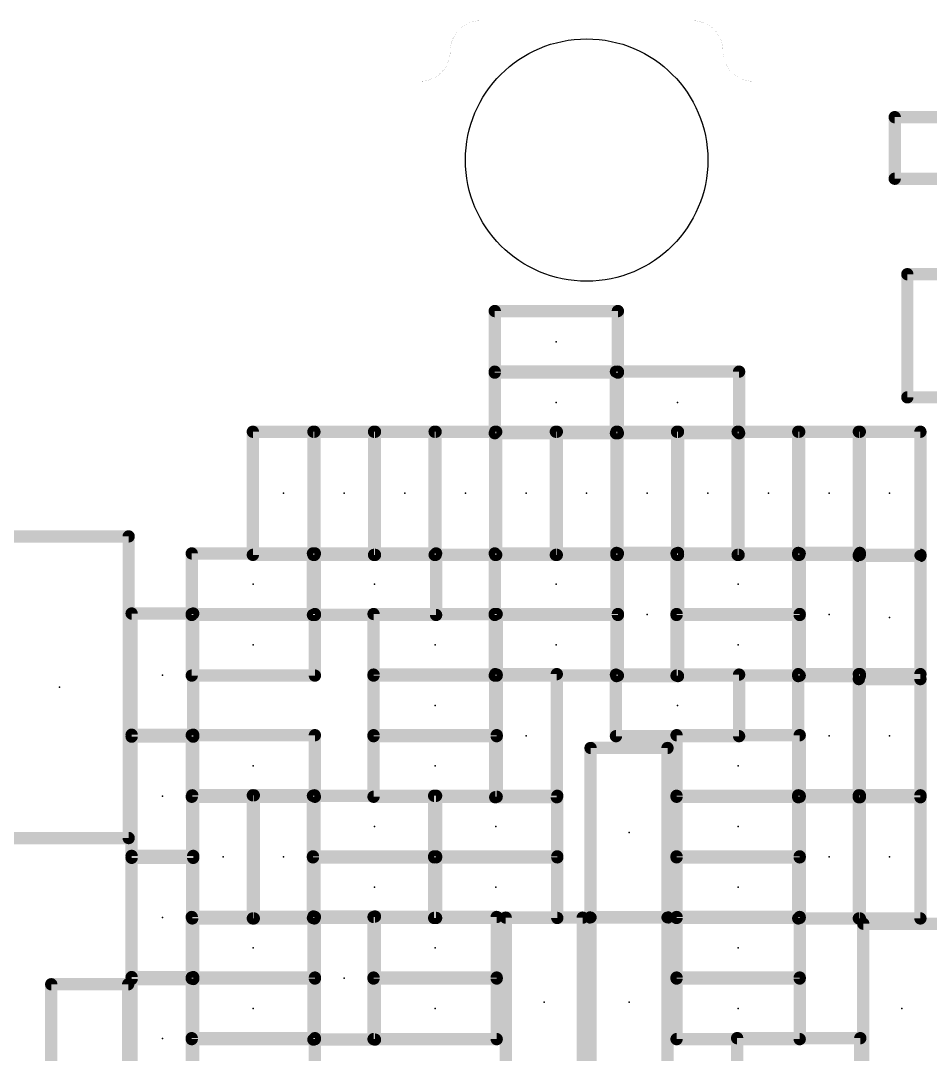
# Model space of a CAD drawing. Extents: x 0 to 169, y 0 to 191.
# Drawn here: x 132.11 to 147.12, y 169.44 to 186.5 of the extents above; entities that cross this region are included whole.
import ezdxf

# ---------------------------------------------------------------- set-up
doc = ezdxf.new("R2010")
doc.units = 0
for name, color, linetype in [('20', 7, 'CONTINUOUS'), ('21', 253, 'CONTINUOUS'), ('23', 7, 'CONTINUOUS')]:
    doc.layers.add(name, color=color, linetype=linetype)

msp = doc.modelspace()

# ---------------------------------------------------------------- linework, layer by layer
at = {"layer": '20'}
for points, const_width in [([(139.7, 186.5, 0.4142), (139.2, 186)], 0.001), ([(139.7, 186.5002, 1), (139.7, 186.4998)], 0.0005), ([(139.7, 186.4998, 1), (139.7, 186.5002)], 0.0005), ([(143.7, 186, 0.4142), (143.2, 186.5)], 0.001), ([(143.2, 186.5002, 1), (143.2, 186.4998)], 0.0005), ([(143.2, 186.4998, 1), (143.2, 186.5002)], 0.0005), ([(138.7, 185.5, 0.4142), (139.2, 186)], 0.001), ([(139.2003, 186, 1), (139.1998, 186)], 0.0005), ([(139.1998, 186, 1), (139.2003, 186)], 0.0005), ([(143.7, 186, 0.4142), (144.2, 185.5)], 0.001), ([(143.7003, 186, 1), (143.6998, 186)], 0.0005), ([(143.6998, 186, 1), (143.7003, 186)], 0.0005), ([(138.7, 185.5002, 1), (138.7, 185.4998)], 0.0005), ([(138.7, 185.4998, 1), (138.7, 185.5002)], 0.0005), ([(144.2, 185.5002, 1), (144.2, 185.4998)], 0.0005), ([(144.2, 185.4998, 1), (144.2, 185.5002)], 0.0005)]:
    msp.add_lwpolyline(points, format="xyb", dxfattribs=dict(at, const_width=const_width))
at = {"layer": '20', "const_width": 0.001}
for points in [[(143.2, 186.5), (139.7, 186.5)], [(138.7, 185.5), (124.7, 185.5)], [(165.1, 185.5), (144.2, 185.5)]]:
    msp.add_lwpolyline(points, dxfattribs=at)
at = {"layer": '20'}
msp.add_circle((141.45, 184.2), 2, dxfattribs=at)
at = {"layer": '21', "const_width": 0.2032}
for points in [[(146.534, 184.908), (148.566, 184.908)], [(146.534, 183.892), (146.534, 184.908)], [(148.566, 183.892), (146.534, 183.892)], [(146.742, 180.284), (146.742, 182.316)], [(146.742, 182.316), (147.758, 182.316)], [(139.934, 180.692), (139.934, 181.708)], [(139.934, 181.708), (141.966, 181.708)], [(141.966, 181.708), (141.966, 180.692)], [(139.934, 180.708), (141.966, 180.708)], [(139.934, 179.692), (139.934, 180.708)], [(141.966, 180.692), (139.934, 180.692)], [(141.934, 180.708), (143.966, 180.708)], [(141.934, 179.692), (141.934, 180.708)], [(141.966, 180.708), (141.966, 179.692)], [(143.966, 180.708), (143.966, 179.692)], [(147.758, 180.284), (146.742, 180.284)], [(135.942, 177.684), (135.942, 179.716)], [(135.942, 179.716), (136.958, 179.716)], [(136.942, 177.684), (136.942, 179.716)], [(136.942, 179.716), (137.958, 179.716)], [(136.958, 179.716), (136.958, 177.684)], [(137.942, 177.684), (137.942, 179.716)], [(137.942, 179.716), (138.958, 179.716)], [(137.958, 179.716), (137.958, 177.684)], [(138.942, 177.684), (138.942, 179.716)], [(138.942, 179.716), (139.958, 179.716)], [(138.958, 179.716), (138.958, 177.684)], [(139.942, 177.684), (139.942, 179.716)], [(139.942, 179.716), (140.958, 179.716)], [(139.958, 179.716), (139.958, 177.684)], [(140.942, 177.684), (140.942, 179.716)], [(140.942, 179.716), (141.958, 179.716)], [(140.958, 179.716), (140.958, 177.684)], [(141.942, 177.684), (141.942, 179.716)], [(141.942, 179.716), (142.958, 179.716)], [(141.958, 179.716), (141.958, 177.684)], [(142.942, 177.684), (142.942, 179.716)], [(142.942, 179.716), (143.958, 179.716)], [(142.958, 179.716), (142.958, 177.684)], [(143.942, 177.684), (143.942, 179.716)], [(143.942, 179.716), (144.958, 179.716)], [(143.958, 179.716), (143.958, 177.684)], [(144.942, 177.684), (144.942, 179.716)], [(144.942, 179.716), (145.958, 179.716)], [(144.958, 179.716), (144.958, 177.684)], [(145.942, 177.684), (145.942, 179.716)], [(145.942, 179.716), (146.958, 179.716)], [(145.958, 179.716), (145.958, 177.684)], [(146.958, 179.716), (146.958, 177.684)], [(141.966, 179.692), (139.934, 179.692)], [(143.966, 179.692), (141.934, 179.692)], [(131.607, 177.9892), (133.893, 177.9892)], [(133.893, 177.9892), (133.893, 173.0108)], [(134.934, 177.708), (136.966, 177.708)], [(134.934, 176.692), (134.934, 177.708)], [(136.958, 177.684), (135.942, 177.684)], [(136.934, 177.708), (138.966, 177.708)], [(136.934, 176.692), (136.934, 177.708)], [(137.958, 177.684), (136.942, 177.684)], [(136.966, 177.708), (136.966, 176.692)], [(138.958, 177.684), (137.942, 177.684)], [(139.958, 177.684), (138.942, 177.684)], [(138.966, 177.708), (138.966, 176.692)], [(139.934, 177.708), (141.966, 177.708)], [(139.934, 176.692), (139.934, 177.708)], [(140.958, 177.684), (139.942, 177.684)], [(141.958, 177.684), (140.942, 177.684)], [(141.942, 175.684), (141.942, 177.716)], [(141.942, 177.716), (142.958, 177.716)], [(142.958, 177.684), (141.942, 177.684)], [(141.966, 177.708), (141.966, 176.692)], [(142.934, 177.708), (144.966, 177.708)], [(142.934, 176.692), (142.934, 177.708)], [(143.958, 177.684), (142.942, 177.684)], [(142.958, 177.716), (142.958, 175.684)], [(144.958, 177.684), (143.942, 177.684)], [(144.942, 175.684), (144.942, 177.716)], [(144.942, 177.716), (145.958, 177.716)], [(145.958, 177.684), (144.942, 177.684)], [(144.966, 177.708), (144.966, 176.692)], [(146.958, 177.684), (145.942, 177.684)], [(145.942, 175.634), (145.942, 177.666)], [(145.942, 177.666), (146.958, 177.666)], [(145.958, 177.716), (145.958, 175.684)], [(146.958, 177.666), (146.958, 175.634)], [(133.942, 174.684), (133.942, 176.716)], [(133.942, 176.716), (134.958, 176.716)], [(134.934, 176.708), (136.966, 176.708)], [(134.934, 175.692), (134.934, 176.708)], [(136.966, 176.692), (134.934, 176.692)], [(134.958, 176.716), (134.958, 174.684)], [(138.966, 176.692), (136.934, 176.692)], [(136.966, 176.708), (136.966, 175.692)], [(137.934, 175.692), (137.934, 176.708)], [(137.934, 176.708), (139.966, 176.708)], [(139.934, 176.708), (141.966, 176.708)], [(139.934, 175.692), (139.934, 176.708)], [(141.966, 176.692), (139.934, 176.692)], [(139.966, 176.708), (139.966, 175.692)], [(141.966, 176.708), (141.966, 175.692)], [(142.934, 176.708), (144.966, 176.708)], [(142.934, 175.692), (142.934, 176.708)], [(144.966, 176.692), (142.934, 176.692)], [(144.966, 176.708), (144.966, 175.692)], [(136.966, 175.692), (134.934, 175.692)], [(137.934, 174.692), (137.934, 175.708)], [(137.934, 175.708), (139.966, 175.708)], [(139.966, 175.692), (137.934, 175.692)], [(141.966, 175.692), (139.934, 175.692)], [(139.942, 173.684), (139.942, 175.716)], [(139.942, 175.716), (140.958, 175.716)], [(139.966, 175.708), (139.966, 174.692)], [(140.958, 175.716), (140.958, 173.684)], [(141.934, 174.692), (141.934, 175.708)], [(141.934, 175.708), (143.966, 175.708)], [(142.958, 175.684), (141.942, 175.684)], [(144.966, 175.692), (142.934, 175.692)], [(143.966, 175.708), (143.966, 174.692)], [(144.942, 173.684), (144.942, 175.716)], [(144.942, 175.716), (145.958, 175.716)], [(145.958, 175.684), (144.942, 175.684)], [(145.942, 173.684), (145.942, 175.716)], [(145.942, 175.716), (146.958, 175.716)], [(146.958, 175.634), (145.942, 175.634)], [(145.958, 175.716), (145.958, 173.684)], [(146.958, 175.716), (146.958, 173.684)], [(133.942, 172.684), (133.942, 174.716)], [(133.942, 174.716), (134.958, 174.716)], [(134.958, 174.684), (133.942, 174.684)], [(134.934, 174.708), (136.966, 174.708)], [(134.934, 173.692), (134.934, 174.708)], [(134.958, 174.716), (134.958, 172.684)], [(136.966, 174.708), (136.966, 173.692)], [(137.934, 173.692), (137.934, 174.708)], [(137.934, 174.708), (139.966, 174.708)], [(139.966, 174.692), (137.934, 174.692)], [(139.966, 174.708), (139.966, 173.692)], [(143.966, 174.692), (141.934, 174.692)], [(142.934, 174.708), (144.966, 174.708)], [(142.934, 173.692), (142.934, 174.708)], [(144.966, 174.708), (144.966, 173.692)], [(141.515, 171.703), (141.515, 174.497)], [(141.515, 174.497), (142.785, 174.497)], [(142.785, 174.497), (142.785, 171.703)], [(136.966, 173.692), (134.934, 173.692)], [(134.942, 171.684), (134.942, 173.716)], [(134.942, 173.716), (135.958, 173.716)], [(135.942, 171.684), (135.942, 173.716)], [(135.942, 173.716), (136.958, 173.716)], [(135.958, 173.716), (135.958, 171.684)], [(136.934, 173.708), (138.966, 173.708)], [(136.934, 172.692), (136.934, 173.708)], [(136.958, 173.716), (136.958, 171.684)], [(139.966, 173.692), (137.934, 173.692)], [(138.934, 173.708), (140.966, 173.708)], [(138.934, 172.692), (138.934, 173.708)], [(138.966, 173.708), (138.966, 172.692)], [(140.958, 173.684), (139.942, 173.684)], [(140.966, 173.708), (140.966, 172.692)], [(142.934, 173.708), (144.966, 173.708)], [(142.934, 172.692), (142.934, 173.708)], [(144.966, 173.692), (142.934, 173.692)], [(144.942, 171.684), (144.942, 173.716)], [(144.942, 173.716), (145.958, 173.716)], [(145.958, 173.684), (144.942, 173.684)], [(144.966, 173.708), (144.966, 172.692)], [(145.942, 171.684), (145.942, 173.716)], [(145.942, 173.716), (146.958, 173.716)], [(146.958, 173.684), (145.942, 173.684)], [(145.958, 173.716), (145.958, 171.684)], [(146.958, 173.716), (146.958, 171.684)], [(133.893, 173.0108), (131.607, 173.0108)], [(133.942, 170.684), (133.942, 172.716)], [(133.942, 172.716), (134.958, 172.716)], [(134.958, 172.716), (134.958, 170.684)], [(134.958, 172.684), (133.942, 172.684)], [(136.934, 172.708), (138.966, 172.708)], [(136.934, 171.692), (136.934, 172.708)], [(138.966, 172.692), (136.934, 172.692)], [(138.934, 172.708), (140.966, 172.708)], [(138.934, 171.692), (138.934, 172.708)], [(140.966, 172.692), (138.934, 172.692)], [(138.966, 172.708), (138.966, 171.692)], [(140.966, 172.708), (140.966, 171.692)], [(142.934, 172.708), (144.966, 172.708)], [(142.934, 171.692), (142.934, 172.708)], [(144.966, 172.692), (142.934, 172.692)], [(144.966, 172.708), (144.966, 171.692)], [(134.934, 170.692), (134.934, 171.708)], [(134.934, 171.708), (136.966, 171.708)], [(138.966, 171.692), (136.934, 171.692)], [(136.942, 169.684), (136.942, 171.716)], [(136.942, 171.716), (137.958, 171.716)], [(136.966, 171.708), (136.966, 170.692)], [(137.934, 170.692), (137.934, 171.708)], [(137.934, 171.708), (139.966, 171.708)], [(137.958, 171.716), (137.958, 169.684)], [(140.966, 171.692), (138.934, 171.692)], [(139.966, 171.708), (139.966, 170.692)], [(140.115, 168.903), (140.115, 171.697)], [(140.115, 171.697), (141.385, 171.697)], [(141.385, 171.697), (141.385, 168.903)], [(142.785, 171.703), (141.515, 171.703)], [(141.515, 168.903), (141.515, 171.697)], [(141.515, 171.697), (142.785, 171.697)], [(142.785, 171.697), (142.785, 168.903)], [(142.934, 171.708), (144.966, 171.708)], [(142.934, 170.692), (142.934, 171.708)], [(144.966, 171.692), (142.934, 171.692)], [(144.966, 171.708), (144.966, 170.692)], [(135.958, 171.684), (134.942, 171.684)], [(136.958, 171.684), (135.942, 171.684)], [(145.958, 171.684), (144.942, 171.684)], [(146.958, 171.684), (145.942, 171.684)], [(146.015, 168.803), (146.015, 171.597)], [(146.015, 171.597), (147.285, 171.597)], [(133.942, 168.684), (133.942, 170.716)], [(133.942, 170.716), (134.958, 170.716)], [(134.958, 170.684), (133.942, 170.684)], [(134.934, 170.708), (136.966, 170.708)], [(134.934, 169.692), (134.934, 170.708)], [(136.966, 170.692), (134.934, 170.692)], [(134.958, 170.716), (134.958, 168.684)], [(136.966, 170.708), (136.966, 169.692)], [(137.934, 169.692), (137.934, 170.708)], [(137.934, 170.708), (139.966, 170.708)], [(139.966, 170.692), (137.934, 170.692)], [(139.966, 170.708), (139.966, 169.692)], [(142.934, 170.708), (144.966, 170.708)], [(142.934, 169.692), (142.934, 170.708)], [(144.966, 170.692), (142.934, 170.692)], [(144.966, 170.708), (144.966, 169.692)], [(132.615, 167.803), (132.615, 170.597)], [(132.615, 170.597), (133.885, 170.597)], [(133.885, 170.597), (133.885, 167.803)], [(134.934, 169.708), (136.966, 169.708)], [(134.934, 168.692), (134.934, 169.708)], [(136.966, 169.692), (134.934, 169.692)], [(137.958, 169.684), (136.942, 169.684)], [(136.966, 169.708), (136.966, 168.692)], [(139.966, 169.692), (137.934, 169.692)], [(144.966, 169.692), (142.934, 169.692)], [(143.934, 169.708), (145.966, 169.708)], [(143.934, 168.692), (143.934, 169.708)], [(145.966, 169.708), (145.966, 168.692)]]:
    msp.add_lwpolyline(points, dxfattribs=at)
at = {"layer": '21', "const_width": 0.1016}
for points in [[(146.534, 184.9588, 1), (146.534, 184.8572)], [(146.5848, 184.908, 1), (146.4832, 184.908)], [(146.534, 183.9428, 1), (146.534, 183.8412)], [(146.4832, 183.892, 1), (146.5848, 183.892)], [(146.7928, 182.316, 1), (146.6912, 182.316)], [(146.742, 182.3668, 1), (146.742, 182.2652)], [(139.9848, 181.708, 1), (139.8832, 181.708)], [(139.934, 181.7588, 1), (139.934, 181.6572)], [(142.0168, 181.708, 1), (141.9152, 181.708)], [(141.966, 181.6572, 1), (141.966, 181.7588)], [(139.934, 180.7588, 1), (139.934, 180.6572)], [(139.9848, 180.708, 1), (139.8832, 180.708)], [(139.934, 180.7428, 1), (139.934, 180.6412)], [(139.8832, 180.692, 1), (139.9848, 180.692)], [(141.934, 180.7588, 1), (141.934, 180.6572)], [(141.9848, 180.708, 1), (141.8832, 180.708)], [(142.0168, 180.708, 1), (141.9152, 180.708)], [(141.9152, 180.692, 1), (142.0168, 180.692)], [(141.966, 180.6572, 1), (141.966, 180.7588)], [(141.966, 180.6412, 1), (141.966, 180.7428)], [(144.0168, 180.708, 1), (143.9152, 180.708)], [(143.966, 180.6572, 1), (143.966, 180.7588)], [(146.742, 180.3348, 1), (146.742, 180.2332)], [(146.6912, 180.284, 1), (146.7928, 180.284)], [(135.9928, 179.716, 1), (135.8912, 179.716)], [(135.942, 179.7668, 1), (135.942, 179.6652)], [(136.9928, 179.716, 1), (136.8912, 179.716)], [(136.942, 179.7668, 1), (136.942, 179.6652)], [(137.0088, 179.716, 1), (136.9072, 179.716)], [(136.958, 179.6652, 1), (136.958, 179.7668)], [(137.9928, 179.716, 1), (137.8912, 179.716)], [(137.942, 179.7668, 1), (137.942, 179.6652)], [(138.0088, 179.716, 1), (137.9072, 179.716)], [(137.958, 179.6652, 1), (137.958, 179.7668)], [(138.9928, 179.716, 1), (138.8912, 179.716)], [(138.942, 179.7668, 1), (138.942, 179.6652)], [(139.0088, 179.716, 1), (138.9072, 179.716)], [(138.958, 179.6652, 1), (138.958, 179.7668)], [(139.9928, 179.716, 1), (139.8912, 179.716)], [(139.942, 179.7668, 1), (139.942, 179.6652)], [(140.0088, 179.716, 1), (139.9072, 179.716)], [(139.958, 179.6652, 1), (139.958, 179.7668)], [(140.9928, 179.716, 1), (140.8912, 179.716)], [(140.942, 179.7668, 1), (140.942, 179.6652)], [(141.0088, 179.716, 1), (140.9072, 179.716)], [(140.958, 179.6652, 1), (140.958, 179.7668)], [(141.9928, 179.716, 1), (141.8912, 179.716)], [(141.942, 179.7668, 1), (141.942, 179.6652)], [(142.0088, 179.716, 1), (141.9072, 179.716)], [(141.958, 179.6652, 1), (141.958, 179.7668)], [(142.9928, 179.716, 1), (142.8912, 179.716)], [(142.942, 179.7668, 1), (142.942, 179.6652)], [(143.0088, 179.716, 1), (142.9072, 179.716)], [(142.958, 179.6652, 1), (142.958, 179.7668)], [(143.9928, 179.716, 1), (143.8912, 179.716)], [(143.942, 179.7668, 1), (143.942, 179.6652)], [(144.0088, 179.716, 1), (143.9072, 179.716)], [(143.958, 179.6652, 1), (143.958, 179.7668)], [(144.9928, 179.716, 1), (144.8912, 179.716)], [(144.942, 179.7668, 1), (144.942, 179.6652)], [(145.0088, 179.716, 1), (144.9072, 179.716)], [(144.958, 179.6652, 1), (144.958, 179.7668)], [(145.9928, 179.716, 1), (145.8912, 179.716)], [(145.942, 179.7668, 1), (145.942, 179.6652)], [(146.0088, 179.716, 1), (145.9072, 179.716)], [(145.958, 179.6652, 1), (145.958, 179.7668)], [(147.0088, 179.716, 1), (146.9072, 179.716)], [(146.958, 179.6652, 1), (146.958, 179.7668)], [(139.934, 179.7428, 1), (139.934, 179.6412)], [(139.8832, 179.692, 1), (139.9848, 179.692)], [(141.934, 179.7428, 1), (141.934, 179.6412)], [(141.8832, 179.692, 1), (141.9848, 179.692)], [(141.9152, 179.692, 1), (142.0168, 179.692)], [(141.966, 179.6412, 1), (141.966, 179.7428)], [(143.9152, 179.692, 1), (144.0168, 179.692)], [(143.966, 179.6412, 1), (143.966, 179.7428)], [(133.9438, 177.9892, 1), (133.8422, 177.9892)], [(133.893, 177.9384, 1), (133.893, 178.04)], [(134.934, 177.7588, 1), (134.934, 177.6572)], [(134.9848, 177.708, 1), (134.8832, 177.708)], [(135.942, 177.7348, 1), (135.942, 177.6332)], [(136.934, 177.7588, 1), (136.934, 177.6572)], [(136.9848, 177.708, 1), (136.8832, 177.708)], [(136.942, 177.7348, 1), (136.942, 177.6332)], [(137.0168, 177.708, 1), (136.9152, 177.708)], [(136.958, 177.6332, 1), (136.958, 177.7348)], [(136.966, 177.6572, 1), (136.966, 177.7588)], [(137.942, 177.7348, 1), (137.942, 177.6332)], [(137.958, 177.6332, 1), (137.958, 177.7348)], [(138.942, 177.7348, 1), (138.942, 177.6332)], [(139.0168, 177.708, 1), (138.9152, 177.708)], [(138.958, 177.6332, 1), (138.958, 177.7348)], [(138.966, 177.6572, 1), (138.966, 177.7588)], [(139.934, 177.7588, 1), (139.934, 177.6572)], [(139.9848, 177.708, 1), (139.8832, 177.708)], [(139.942, 177.7348, 1), (139.942, 177.6332)], [(139.958, 177.6332, 1), (139.958, 177.7348)], [(140.942, 177.7348, 1), (140.942, 177.6332)], [(140.958, 177.6332, 1), (140.958, 177.7348)], [(141.9928, 177.716, 1), (141.8912, 177.716)], [(141.942, 177.7668, 1), (141.942, 177.6652)], [(141.942, 177.7348, 1), (141.942, 177.6332)], [(142.0168, 177.708, 1), (141.9152, 177.708)], [(141.958, 177.6332, 1), (141.958, 177.7348)], [(141.966, 177.6572, 1), (141.966, 177.7588)], [(142.934, 177.7588, 1), (142.934, 177.6572)], [(142.9848, 177.708, 1), (142.8832, 177.708)], [(142.942, 177.7348, 1), (142.942, 177.6332)], [(143.0088, 177.716, 1), (142.9072, 177.716)], [(142.958, 177.6652, 1), (142.958, 177.7668)], [(142.958, 177.6332, 1), (142.958, 177.7348)], [(143.942, 177.7348, 1), (143.942, 177.6332)], [(143.958, 177.6332, 1), (143.958, 177.7348)], [(144.9928, 177.716, 1), (144.8912, 177.716)], [(144.942, 177.7668, 1), (144.942, 177.6652)], [(144.942, 177.7348, 1), (144.942, 177.6332)], [(145.0168, 177.708, 1), (144.9152, 177.708)], [(144.958, 177.6332, 1), (144.958, 177.7348)], [(144.966, 177.6572, 1), (144.966, 177.7588)], [(145.942, 177.7348, 1), (145.942, 177.6332)], [(145.9928, 177.666, 1), (145.8912, 177.666)], [(145.942, 177.7168, 1), (145.942, 177.6152)], [(146.0088, 177.716, 1), (145.9072, 177.716)], [(145.958, 177.6652, 1), (145.958, 177.7668)], [(145.958, 177.6332, 1), (145.958, 177.7348)], [(147.0088, 177.666, 1), (146.9072, 177.666)], [(146.958, 177.6332, 1), (146.958, 177.7348)], [(146.958, 177.6152, 1), (146.958, 177.7168)], [(135.8912, 177.684, 1), (135.9928, 177.684)], [(136.8912, 177.684, 1), (136.9928, 177.684)], [(136.9072, 177.684, 1), (137.0088, 177.684)], [(137.8912, 177.684, 1), (137.9928, 177.684)], [(137.9072, 177.684, 1), (138.0088, 177.684)], [(138.8912, 177.684, 1), (138.9928, 177.684)], [(138.9072, 177.684, 1), (139.0088, 177.684)], [(139.8912, 177.684, 1), (139.9928, 177.684)], [(139.9072, 177.684, 1), (140.0088, 177.684)], [(140.8912, 177.684, 1), (140.9928, 177.684)], [(140.9072, 177.684, 1), (141.0088, 177.684)], [(141.8912, 177.684, 1), (141.9928, 177.684)], [(141.9072, 177.684, 1), (142.0088, 177.684)], [(142.8912, 177.684, 1), (142.9928, 177.684)], [(142.9072, 177.684, 1), (143.0088, 177.684)], [(143.8912, 177.684, 1), (143.9928, 177.684)], [(143.9072, 177.684, 1), (144.0088, 177.684)], [(144.8912, 177.684, 1), (144.9928, 177.684)], [(144.9072, 177.684, 1), (145.0088, 177.684)], [(145.8912, 177.684, 1), (145.9928, 177.684)], [(145.9072, 177.684, 1), (146.0088, 177.684)], [(146.9072, 177.684, 1), (147.0088, 177.684)], [(133.9928, 176.716, 1), (133.8912, 176.716)], [(133.942, 176.7668, 1), (133.942, 176.6652)], [(134.934, 176.7588, 1), (134.934, 176.6572)], [(134.9848, 176.708, 1), (134.8832, 176.708)], [(134.934, 176.7428, 1), (134.934, 176.6412)], [(134.8832, 176.692, 1), (134.9848, 176.692)], [(135.0088, 176.716, 1), (134.9072, 176.716)], [(134.958, 176.6652, 1), (134.958, 176.7668)], [(136.934, 176.7428, 1), (136.934, 176.6412)], [(136.8832, 176.692, 1), (136.9848, 176.692)], [(137.0168, 176.708, 1), (136.9152, 176.708)], [(136.9152, 176.692, 1), (137.0168, 176.692)], [(136.966, 176.6572, 1), (136.966, 176.7588)], [(136.966, 176.6412, 1), (136.966, 176.7428)], [(137.9848, 176.708, 1), (137.8832, 176.708)], [(137.934, 176.7588, 1), (137.934, 176.6572)], [(138.9152, 176.692, 1), (139.0168, 176.692)], [(138.966, 176.6412, 1), (138.966, 176.7428)], [(139.934, 176.7588, 1), (139.934, 176.6572)], [(139.9848, 176.708, 1), (139.8832, 176.708)], [(139.934, 176.7428, 1), (139.934, 176.6412)], [(139.8832, 176.692, 1), (139.9848, 176.692)], [(140.0168, 176.708, 1), (139.9152, 176.708)], [(139.966, 176.6572, 1), (139.966, 176.7588)], [(142.0168, 176.708, 1), (141.9152, 176.708)], [(141.9152, 176.692, 1), (142.0168, 176.692)], [(141.966, 176.6572, 1), (141.966, 176.7588)], [(141.966, 176.6412, 1), (141.966, 176.7428)], [(142.934, 176.7588, 1), (142.934, 176.6572)], [(142.9848, 176.708, 1), (142.8832, 176.708)], [(142.934, 176.7428, 1), (142.934, 176.6412)], [(142.8832, 176.692, 1), (142.9848, 176.692)], [(145.0168, 176.708, 1), (144.9152, 176.708)], [(144.9152, 176.692, 1), (145.0168, 176.692)], [(144.966, 176.6572, 1), (144.966, 176.7588)], [(144.966, 176.6412, 1), (144.966, 176.7428)], [(134.934, 175.7428, 1), (134.934, 175.6412)], [(134.8832, 175.692, 1), (134.9848, 175.692)], [(136.9152, 175.692, 1), (137.0168, 175.692)], [(136.966, 175.6412, 1), (136.966, 175.7428)], [(137.9848, 175.708, 1), (137.8832, 175.708)], [(137.934, 175.7588, 1), (137.934, 175.6572)], [(137.934, 175.7428, 1), (137.934, 175.6412)], [(137.8832, 175.692, 1), (137.9848, 175.692)], [(139.934, 175.7428, 1), (139.934, 175.6412)], [(139.8832, 175.692, 1), (139.9848, 175.692)], [(139.9928, 175.716, 1), (139.8912, 175.716)], [(139.942, 175.7668, 1), (139.942, 175.6652)], [(140.0168, 175.708, 1), (139.9152, 175.708)], [(139.9152, 175.692, 1), (140.0168, 175.692)], [(139.966, 175.6572, 1), (139.966, 175.7588)], [(139.966, 175.6412, 1), (139.966, 175.7428)], [(141.0088, 175.716, 1), (140.9072, 175.716)], [(140.958, 175.6652, 1), (140.958, 175.7668)], [(141.9848, 175.708, 1), (141.8832, 175.708)], [(141.934, 175.7588, 1), (141.934, 175.6572)], [(141.942, 175.7348, 1), (141.942, 175.6332)], [(141.8912, 175.684, 1), (141.9928, 175.684)], [(141.9152, 175.692, 1), (142.0168, 175.692)], [(141.966, 175.6412, 1), (141.966, 175.7428)], [(142.934, 175.7428, 1), (142.934, 175.6412)], [(142.8832, 175.692, 1), (142.9848, 175.692)], [(142.9072, 175.684, 1), (143.0088, 175.684)], [(142.958, 175.6332, 1), (142.958, 175.7348)], [(144.0168, 175.708, 1), (143.9152, 175.708)], [(143.966, 175.6572, 1), (143.966, 175.7588)], [(144.9928, 175.716, 1), (144.8912, 175.716)], [(144.942, 175.7668, 1), (144.942, 175.6652)], [(144.942, 175.7348, 1), (144.942, 175.6332)], [(144.8912, 175.684, 1), (144.9928, 175.684)], [(144.9152, 175.692, 1), (145.0168, 175.692)], [(144.966, 175.6412, 1), (144.966, 175.7428)], [(145.9928, 175.716, 1), (145.8912, 175.716)], [(145.942, 175.7668, 1), (145.942, 175.6652)], [(145.942, 175.6848, 1), (145.942, 175.5832)], [(146.0088, 175.716, 1), (145.9072, 175.716)], [(145.9072, 175.684, 1), (146.0088, 175.684)], [(145.958, 175.6652, 1), (145.958, 175.7668)], [(145.958, 175.6332, 1), (145.958, 175.7348)], [(147.0088, 175.716, 1), (146.9072, 175.716)], [(146.958, 175.6652, 1), (146.958, 175.7668)], [(146.958, 175.5832, 1), (146.958, 175.6848)], [(145.8912, 175.634, 1), (145.9928, 175.634)], [(146.9072, 175.634, 1), (147.0088, 175.634)], [(133.9928, 174.716, 1), (133.8912, 174.716)], [(133.942, 174.7668, 1), (133.942, 174.6652)], [(133.942, 174.7348, 1), (133.942, 174.6332)], [(133.8912, 174.684, 1), (133.9928, 174.684)], [(134.934, 174.7588, 1), (134.934, 174.6572)], [(134.9848, 174.708, 1), (134.8832, 174.708)], [(135.0088, 174.716, 1), (134.9072, 174.716)], [(134.9072, 174.684, 1), (135.0088, 174.684)], [(134.958, 174.6652, 1), (134.958, 174.7668)], [(134.958, 174.6332, 1), (134.958, 174.7348)], [(137.0168, 174.708, 1), (136.9152, 174.708)], [(136.966, 174.6572, 1), (136.966, 174.7588)], [(137.9848, 174.708, 1), (137.8832, 174.708)], [(137.934, 174.7588, 1), (137.934, 174.6572)], [(137.934, 174.7428, 1), (137.934, 174.6412)], [(137.8832, 174.692, 1), (137.9848, 174.692)], [(140.0168, 174.708, 1), (139.9152, 174.708)], [(139.9152, 174.692, 1), (140.0168, 174.692)], [(139.966, 174.6572, 1), (139.966, 174.7588)], [(139.966, 174.6412, 1), (139.966, 174.7428)], [(141.934, 174.7428, 1), (141.934, 174.6412)], [(141.8832, 174.692, 1), (141.9848, 174.692)], [(142.934, 174.7588, 1), (142.934, 174.6572)], [(142.9848, 174.708, 1), (142.8832, 174.708)], [(143.9152, 174.692, 1), (144.0168, 174.692)], [(143.966, 174.6412, 1), (143.966, 174.7428)], [(145.0168, 174.708, 1), (144.9152, 174.708)], [(144.966, 174.6572, 1), (144.966, 174.7588)], [(141.5658, 174.497, 1), (141.4642, 174.497)], [(141.515, 174.5478, 1), (141.515, 174.4462)], [(142.8358, 174.497, 1), (142.7342, 174.497)], [(142.785, 174.4462, 1), (142.785, 174.5478)], [(134.934, 173.7428, 1), (134.934, 173.6412)], [(134.8832, 173.692, 1), (134.9848, 173.692)], [(134.9928, 173.716, 1), (134.8912, 173.716)], [(134.942, 173.7668, 1), (134.942, 173.6652)], [(135.9928, 173.716, 1), (135.8912, 173.716)], [(135.942, 173.7668, 1), (135.942, 173.6652)], [(136.0088, 173.716, 1), (135.9072, 173.716)], [(135.958, 173.6652, 1), (135.958, 173.7668)], [(136.934, 173.7588, 1), (136.934, 173.6572)], [(136.9848, 173.708, 1), (136.8832, 173.708)], [(137.0088, 173.716, 1), (136.9072, 173.716)], [(136.9152, 173.692, 1), (137.0168, 173.692)], [(136.958, 173.6652, 1), (136.958, 173.7668)], [(136.966, 173.6412, 1), (136.966, 173.7428)], [(137.934, 173.7428, 1), (137.934, 173.6412)], [(137.8832, 173.692, 1), (137.9848, 173.692)], [(138.934, 173.7588, 1), (138.934, 173.6572)], [(138.9848, 173.708, 1), (138.8832, 173.708)], [(139.0168, 173.708, 1), (138.9152, 173.708)], [(138.966, 173.6572, 1), (138.966, 173.7588)], [(139.942, 173.7348, 1), (139.942, 173.6332)], [(139.8912, 173.684, 1), (139.9928, 173.684)], [(139.9152, 173.692, 1), (140.0168, 173.692)], [(139.966, 173.6412, 1), (139.966, 173.7428)], [(140.9072, 173.684, 1), (141.0088, 173.684)], [(141.0168, 173.708, 1), (140.9152, 173.708)], [(140.958, 173.6332, 1), (140.958, 173.7348)], [(140.966, 173.6572, 1), (140.966, 173.7588)], [(142.934, 173.7588, 1), (142.934, 173.6572)], [(142.9848, 173.708, 1), (142.8832, 173.708)], [(142.934, 173.7428, 1), (142.934, 173.6412)], [(142.8832, 173.692, 1), (142.9848, 173.692)], [(144.9928, 173.716, 1), (144.8912, 173.716)], [(144.942, 173.7668, 1), (144.942, 173.6652)], [(144.942, 173.7348, 1), (144.942, 173.6332)], [(144.8912, 173.684, 1), (144.9928, 173.684)], [(145.0168, 173.708, 1), (144.9152, 173.708)], [(144.9152, 173.692, 1), (145.0168, 173.692)], [(144.966, 173.6572, 1), (144.966, 173.7588)], [(144.966, 173.6412, 1), (144.966, 173.7428)], [(145.9928, 173.716, 1), (145.8912, 173.716)], [(145.942, 173.7668, 1), (145.942, 173.6652)], [(145.942, 173.7348, 1), (145.942, 173.6332)], [(145.8912, 173.684, 1), (145.9928, 173.684)], [(146.0088, 173.716, 1), (145.9072, 173.716)], [(145.9072, 173.684, 1), (146.0088, 173.684)], [(145.958, 173.6652, 1), (145.958, 173.7668)], [(145.958, 173.6332, 1), (145.958, 173.7348)], [(147.0088, 173.716, 1), (146.9072, 173.716)], [(146.9072, 173.684, 1), (147.0088, 173.684)], [(146.958, 173.6652, 1), (146.958, 173.7668)], [(146.958, 173.6332, 1), (146.958, 173.7348)], [(133.8422, 173.0108, 1), (133.9438, 173.0108)], [(133.893, 172.96, 1), (133.893, 173.0616)], [(133.9928, 172.716, 1), (133.8912, 172.716)], [(133.942, 172.7668, 1), (133.942, 172.6652)], [(135.0088, 172.716, 1), (134.9072, 172.716)], [(134.958, 172.6652, 1), (134.958, 172.7668)], [(133.942, 172.7348, 1), (133.942, 172.6332)], [(133.8912, 172.684, 1), (133.9928, 172.684)], [(134.9072, 172.684, 1), (135.0088, 172.684)], [(134.958, 172.6332, 1), (134.958, 172.7348)], [(136.934, 172.7588, 1), (136.934, 172.6572)], [(136.9848, 172.708, 1), (136.8832, 172.708)], [(136.934, 172.7428, 1), (136.934, 172.6412)], [(136.8832, 172.692, 1), (136.9848, 172.692)], [(138.934, 172.7588, 1), (138.934, 172.6572)], [(138.9848, 172.708, 1), (138.8832, 172.708)], [(138.934, 172.7428, 1), (138.934, 172.6412)], [(138.8832, 172.692, 1), (138.9848, 172.692)], [(139.0168, 172.708, 1), (138.9152, 172.708)], [(138.9152, 172.692, 1), (139.0168, 172.692)], [(138.966, 172.6572, 1), (138.966, 172.7588)], [(138.966, 172.6412, 1), (138.966, 172.7428)], [(141.0168, 172.708, 1), (140.9152, 172.708)], [(140.9152, 172.692, 1), (141.0168, 172.692)], [(140.966, 172.6572, 1), (140.966, 172.7588)], [(140.966, 172.6412, 1), (140.966, 172.7428)], [(142.934, 172.7588, 1), (142.934, 172.6572)], [(142.9848, 172.708, 1), (142.8832, 172.708)], [(142.934, 172.7428, 1), (142.934, 172.6412)], [(142.8832, 172.692, 1), (142.9848, 172.692)], [(145.0168, 172.708, 1), (144.9152, 172.708)], [(144.9152, 172.692, 1), (145.0168, 172.692)], [(144.966, 172.6572, 1), (144.966, 172.7588)], [(144.966, 172.6412, 1), (144.966, 172.7428)], [(134.9848, 171.708, 1), (134.8832, 171.708)], [(134.934, 171.7588, 1), (134.934, 171.6572)], [(136.934, 171.7428, 1), (136.934, 171.6412)], [(136.9928, 171.716, 1), (136.8912, 171.716)], [(136.942, 171.7668, 1), (136.942, 171.6652)], [(137.0168, 171.708, 1), (136.9152, 171.708)], [(136.966, 171.6572, 1), (136.966, 171.7588)], [(137.9848, 171.708, 1), (137.8832, 171.708)], [(137.934, 171.7588, 1), (137.934, 171.6572)], [(138.0088, 171.716, 1), (137.9072, 171.716)], [(137.958, 171.6652, 1), (137.958, 171.7668)], [(138.934, 171.7428, 1), (138.934, 171.6412)], [(138.966, 171.6412, 1), (138.966, 171.7428)], [(140.0168, 171.708, 1), (139.9152, 171.708)], [(139.966, 171.6572, 1), (139.966, 171.7588)], [(140.1658, 171.697, 1), (140.0642, 171.697)], [(140.115, 171.7478, 1), (140.115, 171.6462)], [(140.966, 171.6412, 1), (140.966, 171.7428)], [(141.4358, 171.697, 1), (141.3342, 171.697)], [(141.385, 171.6462, 1), (141.385, 171.7478)], [(141.515, 171.7538, 1), (141.515, 171.6522)], [(141.5658, 171.697, 1), (141.4642, 171.697)], [(141.515, 171.7478, 1), (141.515, 171.6462)], [(142.8358, 171.697, 1), (142.7342, 171.697)], [(142.785, 171.6522, 1), (142.785, 171.7538)], [(142.785, 171.6462, 1), (142.785, 171.7478)], [(142.934, 171.7588, 1), (142.934, 171.6572)], [(142.9848, 171.708, 1), (142.8832, 171.708)], [(142.934, 171.7428, 1), (142.934, 171.6412)], [(145.0168, 171.708, 1), (144.9152, 171.708)], [(144.966, 171.6572, 1), (144.966, 171.7588)], [(144.966, 171.6412, 1), (144.966, 171.7428)], [(134.942, 171.7348, 1), (134.942, 171.6332)], [(134.8912, 171.684, 1), (134.9928, 171.684)], [(135.942, 171.7348, 1), (135.942, 171.6332)], [(135.8912, 171.684, 1), (135.9928, 171.684)], [(135.9072, 171.684, 1), (136.0088, 171.684)], [(135.958, 171.6332, 1), (135.958, 171.7348)], [(136.8832, 171.692, 1), (136.9848, 171.692)], [(136.9072, 171.684, 1), (137.0088, 171.684)], [(136.958, 171.6332, 1), (136.958, 171.7348)], [(138.8832, 171.692, 1), (138.9848, 171.692)], [(138.9152, 171.692, 1), (139.0168, 171.692)], [(140.9152, 171.692, 1), (141.0168, 171.692)], [(141.4642, 171.703, 1), (141.5658, 171.703)], [(142.7342, 171.703, 1), (142.8358, 171.703)], [(142.8832, 171.692, 1), (142.9848, 171.692)], [(144.942, 171.7348, 1), (144.942, 171.6332)], [(144.8912, 171.684, 1), (144.9928, 171.684)], [(144.9152, 171.692, 1), (145.0168, 171.692)], [(145.942, 171.7348, 1), (145.942, 171.6332)], [(145.8912, 171.684, 1), (145.9928, 171.684)], [(145.9072, 171.684, 1), (146.0088, 171.684)], [(145.958, 171.6332, 1), (145.958, 171.7348)], [(146.0658, 171.597, 1), (145.9642, 171.597)], [(146.015, 171.6478, 1), (146.015, 171.5462)], [(146.9072, 171.684, 1), (147.0088, 171.684)], [(146.958, 171.6332, 1), (146.958, 171.7348)], [(133.9928, 170.716, 1), (133.8912, 170.716)], [(133.942, 170.7668, 1), (133.942, 170.6652)], [(133.942, 170.7348, 1), (133.942, 170.6332)], [(134.934, 170.7588, 1), (134.934, 170.6572)], [(134.9848, 170.708, 1), (134.8832, 170.708)], [(134.934, 170.7428, 1), (134.934, 170.6412)], [(135.0088, 170.716, 1), (134.9072, 170.716)], [(134.958, 170.6652, 1), (134.958, 170.7668)], [(134.958, 170.6332, 1), (134.958, 170.7348)], [(137.0168, 170.708, 1), (136.9152, 170.708)], [(136.966, 170.6572, 1), (136.966, 170.7588)], [(136.966, 170.6412, 1), (136.966, 170.7428)], [(137.9848, 170.708, 1), (137.8832, 170.708)], [(137.934, 170.7588, 1), (137.934, 170.6572)], [(137.934, 170.7428, 1), (137.934, 170.6412)], [(140.0168, 170.708, 1), (139.9152, 170.708)], [(139.966, 170.6572, 1), (139.966, 170.7588)], [(139.966, 170.6412, 1), (139.966, 170.7428)], [(142.934, 170.7588, 1), (142.934, 170.6572)], [(142.9848, 170.708, 1), (142.8832, 170.708)], [(142.934, 170.7428, 1), (142.934, 170.6412)], [(145.0168, 170.708, 1), (144.9152, 170.708)], [(144.966, 170.6572, 1), (144.966, 170.7588)], [(144.966, 170.6412, 1), (144.966, 170.7428)], [(132.6658, 170.597, 1), (132.5642, 170.597)], [(132.615, 170.6478, 1), (132.615, 170.5462)], [(133.9358, 170.597, 1), (133.8342, 170.597)], [(133.885, 170.5462, 1), (133.885, 170.6478)], [(133.8912, 170.684, 1), (133.9928, 170.684)], [(134.8832, 170.692, 1), (134.9848, 170.692)], [(134.9072, 170.684, 1), (135.0088, 170.684)], [(136.9152, 170.692, 1), (137.0168, 170.692)], [(137.8832, 170.692, 1), (137.9848, 170.692)], [(139.9152, 170.692, 1), (140.0168, 170.692)], [(142.8832, 170.692, 1), (142.9848, 170.692)], [(144.9152, 170.692, 1), (145.0168, 170.692)], [(134.934, 169.7588, 1), (134.934, 169.6572)], [(134.9848, 169.708, 1), (134.8832, 169.708)], [(134.934, 169.7428, 1), (134.934, 169.6412)], [(134.8832, 169.692, 1), (134.9848, 169.692)], [(136.942, 169.7348, 1), (136.942, 169.6332)], [(137.0168, 169.708, 1), (136.9152, 169.708)], [(136.9152, 169.692, 1), (137.0168, 169.692)], [(136.966, 169.6572, 1), (136.966, 169.7588)], [(136.966, 169.6412, 1), (136.966, 169.7428)], [(137.934, 169.7428, 1), (137.934, 169.6412)], [(137.8832, 169.692, 1), (137.9848, 169.692)], [(137.958, 169.6332, 1), (137.958, 169.7348)], [(139.9152, 169.692, 1), (140.0168, 169.692)], [(139.966, 169.6412, 1), (139.966, 169.7428)], [(142.934, 169.7428, 1), (142.934, 169.6412)], [(142.8832, 169.692, 1), (142.9848, 169.692)], [(143.934, 169.7588, 1), (143.934, 169.6572)], [(143.9848, 169.708, 1), (143.8832, 169.708)], [(144.9152, 169.692, 1), (145.0168, 169.692)], [(144.966, 169.6412, 1), (144.966, 169.7428)], [(146.0168, 169.708, 1), (145.9152, 169.708)], [(145.966, 169.6572, 1), (145.966, 169.7588)], [(136.8912, 169.684, 1), (136.9928, 169.684)], [(137.9072, 169.684, 1), (138.0088, 169.684)]]:
    msp.add_lwpolyline(points, format="xyb", dxfattribs=at)
at = {"layer": '23'}
for p in [(140.95, 181.2), (140.95, 180.2), (142.95, 180.2), (136.45, 178.7), (137.45, 178.7), (138.45, 178.7), (139.45, 178.7), (140.45, 178.7), (141.45, 178.7), (142.45, 178.7), (143.45, 178.7), (144.45, 178.7), (145.45, 178.7), (146.45, 178.7), (135.95, 177.2), (137.95, 177.2), (140.95, 177.2), (143.95, 177.2), (142.45, 176.7), (145.45, 176.7), (146.45, 176.65), (135.95, 176.2), (138.95, 176.2), (140.95, 176.2), (143.95, 176.2), (134.45, 175.7), (132.75, 175.5), (138.95, 175.2), (142.95, 175.2), (140.45, 174.7), (145.45, 174.7), (146.45, 174.7), (135.95, 174.2), (138.95, 174.2), (143.95, 174.2), (134.45, 173.7), (137.95, 173.2), (139.95, 173.2), (143.95, 173.2), (142.15, 173.1), (135.45, 172.7), (136.45, 172.7), (145.45, 172.7), (146.45, 172.7), (137.95, 172.2), (139.95, 172.2), (143.95, 172.2), (134.45, 171.7), (135.95, 171.2), (138.95, 171.2), (143.95, 171.2), (137.45, 170.7), (140.75, 170.3), (142.15, 170.3), (135.95, 170.2), (138.95, 170.2), (143.95, 170.2), (146.65, 170.2), (134.45, 169.7)]:
    msp.add_point(p, dxfattribs=at)

doc.saveas('drawing.dxf')
